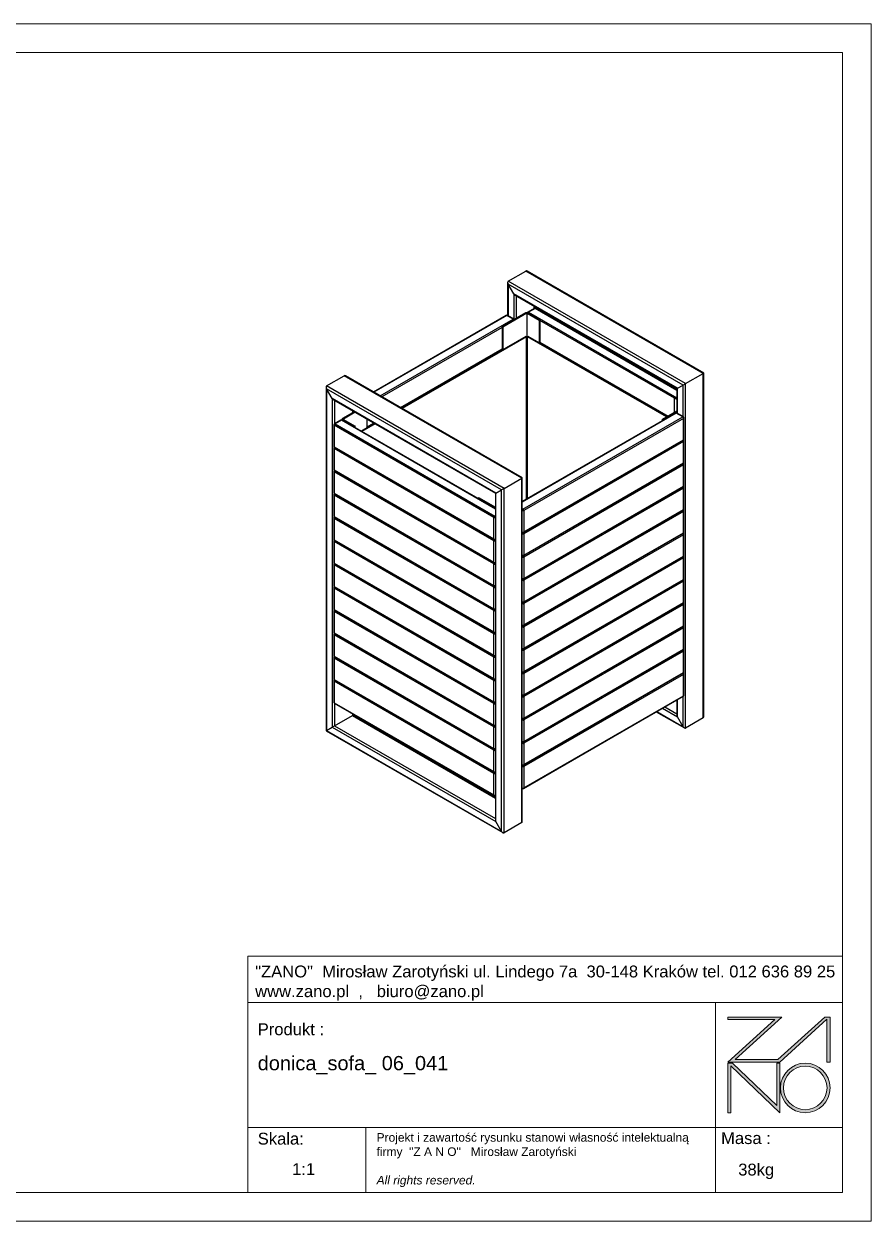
# Model space of a CAD drawing. Header units: millimetres. Extents: x -1540 to 4400, y -2095 to 2105.
# Drawn here: x 1430 to 4400, y -2095 to 2105 of the extents above; entities that cross this region are included whole.
import ezdxf

# ---------------------------------------------------------------- set-up
doc = ezdxf.new("R2010")
doc.units = ezdxf.units.MM
doc.layers.add('tabelka', color=155, linetype='Continuous')

# ---------------------------------------------------------------- blocks, each defined once
blk = doc.blocks.new('zano')
at = {"layer": 'Defpoints', "lineweight": 5}
for points in [[(6270.2, 3716.2), (6270.2, 3707.4), (6434.8, 3707.4), (6270.2, 3558.4), (6452.4, 3558.4), (6617.9, 3708.2), (6617.9, 3558.4), (6628.6, 3558.4), (6628.6, 3716.2), (6610.7, 3716.2), (6446.1, 3567.2), (6295.4, 3567.2), (6459.9, 3716.2), (6270.2, 3716.2), (6270.2, 3707.4)], [(6270.2, 3554.4), (6286.2, 3554.4), (6441.7, 3405.6), (6441.7, 3554.4), (6452.4, 3554.4), (6452.4, 3380.5), (6281, 3544.6), (6281, 3380.5), (6270.2, 3380.5)]]:
    blk.add_hatch(color=251, dxfattribs=at).paths.add_polyline_path(points)
h = blk.add_hatch(color=251, dxfattribs=at)
h.paths.add_polyline_path([(6454.7, 3467.4, 1), (6628.6, 3467.4, 1)])
h.paths.add_polyline_path([(6617.9, 3467.4, -1), (6465.4, 3467.4, -1)], flags=16)
at = {"layer": 'Defpoints', "color": 251, "lineweight": 5}
blk.add_lwpolyline([(6434.8, 3707.4), (6270.2, 3558.4), (6452.4, 3558.4), (6617.9, 3708.2), (6617.9, 3558.4), (6628.6, 3558.4), (6628.6, 3716.2), (6610.7, 3716.2), (6446.1, 3567.2), (6295.4, 3567.2), (6459.9, 3716.2), (6270.2, 3716.2), (6270.2, 3707.4), (6432.1, 3707.4)], dxfattribs=at)
for points in [[(6270.2, 3716.2), (6270.2, 3707.4), (6434.8, 3707.4), (6270.2, 3558.4), (6452.4, 3558.4), (6617.9, 3708.2), (6617.9, 3558.4), (6628.6, 3558.4), (6628.6, 3716.2), (6610.7, 3716.2), (6446.1, 3567.2), (6295.4, 3567.2), (6459.9, 3716.2), (6270.2, 3716.2), (6270.2, 3707.4)], [(6270.2, 3554.4), (6286.2, 3554.4), (6441.7, 3405.6), (6441.7, 3554.4), (6452.4, 3554.4), (6452.4, 3380.5), (6281, 3544.6), (6281, 3380.5), (6270.2, 3380.5)]]:
    blk.add_lwpolyline(points, close=True, dxfattribs=at)
for radius in [87, 76.3]:
    blk.add_circle((6541.7, 3467.4), radius, dxfattribs=at)
blk = doc.blocks.new('TABELA')
at = {"layer": 'tabelka', "lineweight": 5}
for p, q in [((4587.4, 3929.4), (6672.4, 3929.4)), ((4587.4, 3767.6), (4587.4, 3929.4)), ((4587.4, 3929.4), (6672.4, 3929.4)), ((6226.5, 3767.6), (6226.5, 3329)), ((4587.4, 3329), (6672.4, 3329)), ((5001.6, 3329), (5001.6, 3100.4)), ((6226.5, 3329), (6226.5, 3100.4))]:
    blk.add_line(p, q, dxfattribs=at)
blk.add_lwpolyline([(4587.4, 3767.6), (6672.4, 3767.6), (6672.4, 3100.4), (4587.4, 3100.4)], close=True, dxfattribs=at)
blk.add_blockref('zano', (0, 0))
at = {"layer": 'tabelka', "lineweight": 5, "attachment_point": 1}
for s, insert, char_height, width in [('{\\fArial|b0|i0|c238|p34;"ZANO"  Mirosław Zarotyński ul. Lindego 7a  30-148 Kraków tel. 012 636 89 25\\Pwww.zano.pl  ,   biuro@zano.pl}', (4613, 3896.9), 41.595, 2040.38), ('{\\fArial|b0|i0|c238|p34;Produkt : }', (4622, 3694.1), 41.595, 265.273), ('{\\fArial|b0|i0|c238|p34;donica_sofa_ 06_041}', (4622, 3579.5), 50, 927.675), ('{\\fArial|b0|i0|c238|p34;Skala: }', (4622, 3310.3), 41.595, 191.675), ('{\\fArial|b0|i0|c238|p34;Masa :}', (6246.7, 3312.2), 41.595, 200.457), ('{\\fArial|b0|i0|c238|p34;1:1}', (4742.5, 3203.5), 41.595, 42.482), ('{\\fArial|b0|i0|c238|p34;38kg}', (6306.7, 3201.8), 41.595, 42.482)]:
    blk.add_mtext(s, dxfattribs=dict(at, insert=insert, char_height=char_height, width=width))
at = {"layer": 'tabelka', "color": 1, "lineweight": 5, "insert": (5038.9, 3308.9), "char_height": 30, "width": 1186.12, "attachment_point": 1}
blk.add_mtext('{\\fArial|b0|i0|c0|p34;Projekt i zawartość rysunku stanowi własność intelektualną firmy \\fArial|b0|i0|c238|p34; "Z A N O"   Mirosław Zarotyński\\fArial|b0|i1|c238|p34;\\P\\PAll rights reserved.}', dxfattribs=at)
blk = doc.blocks.new('izometria')
for p, q in [((854.2, 1161.8), (885.3, 1179.7)), ((1196.4, 1000.1), (885.3, 1179.7)), ((1197.3, 1000.6), (887.4, 1179.5)), ((853.3, 1159.8), (853.3, 1101.7)), ((1165.3, 982.2), (854.2, 1161.8)), ((1161.1, 979.7), (854.2, 1156.9)), ((864.1, 1139.7), (854.2, 1156.9)), ((854.2, 1156.9), (854.2, 1101.2)), ((1151.2, 974), (864.1, 1139.7)), ((864.1, 1139.7), (864.1, 1095.5)), ((866.2, 1137.5), (1150.3, 973.5)), ((868.3, 1136.3), (868.3, 1096.5)), ((900.5, 1114.1), (889.2, 1107.6)), ((901.5, 1114), (890.2, 1107.5)), ((899.4, 1118.3), (899.4, 1113.5)), ((900.3, 1114), (900.3, 1117.8)), ((1150.3, 970.4), (901.5, 1114)), ((1150.3, 971.1), (902.5, 1114.1)), ((851, 1101.9), (618.3, 967.5)), ((852, 1101.8), (618.9, 967.2)), ((630.2, 960.6), (863.4, 1095.2)), ((885.5, 1106.4), (843.6, 1082.2)), ((886.9, 1105.6), (845, 1081.4)), ((863.4, 1095.2), (852, 1101.8)), ((864.4, 1095.3), (853, 1101.9)), ((886.9, 1105.6), (885.5, 1106.4)), ((886.9, 1105.6), (886.9, 779.7)), ((887.9, 1105.6), (889.3, 1106.4)), ((887.9, 1105.6), (908.6, 1093.6)), ((887.9, 780.3), (887.9, 1105.6)), ((889.3, 1106.4), (910, 1094.4)), ((890.2, 1107.5), (1150.3, 957.4)), ((910, 1094.4), (908.6, 1093.6)), ((908.6, 1093.6), (908.6, 1054)), ((910, 1094.4), (910, 1053.2)), ((1146.2, 956.5), (910, 1092.8)), ((843.6, 1080.5), (633, 959)), ((843.6, 1082.2), (845, 1081.4)), ((843.6, 1082.2), (843.6, 1040.9)), ((845, 1081.4), (845, 1041.8)), ((885.3, 1065.1), (667.3, 939.2)), ((886.4, 1064.5), (668.4, 938.6)), ((886.4, 1064.5), (885.3, 1065.1)), ((886.4, 779.4), (886.4, 1064.5)), ((888.4, 1064.5), (889.5, 1065.1)), ((1132.1, 923.8), (888.4, 1064.5)), ((888.4, 780.5), (888.4, 1064.5)), ((1133.1, 924.4), (889.5, 1065.1)), ((910, 1055.2), (1134.9, 925.4)), ((910, 1054.6), (1134.3, 925.1)), ((665.6, 940.2), (843.6, 1043)), ((666.1, 939.9), (843.6, 1042.3)), ((536, 978.1), (567.1, 996.1)), ((878.2, 816.4), (567.1, 996.1)), ((879.1, 817), (569.2, 995.8)), ((1165.3, 982.2), (1196.4, 1000.1)), ((1196.4, 395.9), (1196.4, 1000.1)), ((1197.3, 397.8), (1197.3, 1000.6)), ((535.1, 976.2), (535.1, 373.3)), ((847.1, 798.5), (536, 978.1)), ((842.9, 796), (536, 973.2)), ((545.9, 956.1), (536, 973.2)), ((536, 973.2), (536, 373.9)), ((1150.3, 973.5), (1150.3, 930.3)), ((1151.2, 974), (1161.1, 979.7)), ((1151.2, 929.8), (1151.2, 974)), ((1161.1, 924.1), (1161.1, 979.7)), ((1165.3, 377.9), (1165.3, 982.2)), ((833, 790.3), (545.9, 956.1)), ((545.9, 956.1), (545.9, 379.6)), ((548, 953.8), (832.1, 789.8)), ((550.1, 952.6), (550.1, 911.8)), ((1146.2, 956.5), (1147.6, 957.3)), ((1150.3, 954.1), (1146.2, 956.5)), ((1146.2, 932), (1146.2, 956.5)), ((1150.3, 955.7), (1147.6, 957.3)), ((584.6, 932.7), (564.1, 920.8)), ((586, 931.9), (565.5, 920)), ((581.2, 934.6), (581.2, 930.7)), ((582.1, 931.2), (582.1, 934.1)), ((1148, 930.4), (879.1, 775.2)), ((1149, 930.3), (879.1, 774.5)), ((1125, 919.7), (1150.3, 934.3)), ((1126.4, 918.9), (1150.3, 932.7)), ((1160.3, 923.8), (1149, 930.3)), ((1161.3, 923.9), (1150, 930.4)), ((548.8, 909.9), (548.8, 872.4)), ((829.4, 747.5), (549.4, 909.1)), ((549.4, 909.1), (549.4, 871.5)), ((561.1, 918.2), (549.8, 911.6)), ((562.1, 918.1), (550.8, 911.5)), ((550.8, 911.5), (830.8, 749.9)), ((832.1, 762.2), (562.1, 918.1)), ((832.1, 762.9), (563.1, 918.2)), ((563.3, 919.7), (563.3, 918.1)), ((565.5, 920), (564.1, 920.8)), ((565.5, 919.4), (564.1, 918.6)), ((564.1, 918.6), (584.8, 906.7)), ((564.1, 918.6), (564.1, 917.6)), ((565.5, 919.4), (565.5, 920)), ((565.5, 919.4), (586.2, 907.5)), ((586.2, 907.5), (584.8, 906.7)), ((584.8, 905.7), (584.8, 906.7)), ((586.2, 904.9), (586.2, 907.5)), ((620.3, 912.1), (597, 898.6)), ((621.4, 911.5), (598.1, 898)), ((607.4, 904.6), (607.4, 919.5)), ((607.4, 906.6), (618.5, 913.1)), ((607.4, 906), (619.1, 912.7)), ((880.3, 762.1), (1160.3, 923.8)), ((1161.8, 921.3), (881.7, 759.7)), ((1126.4, 918.9), (1125, 919.7)), ((1125, 917.1), (1125, 919.7)), ((1126.4, 917.9), (1126.4, 918.9)), ((1161.8, 883.8), (1161.8, 921.3)), ((1162.3, 884.6), (1162.3, 922.2)), ((881.3, 721.2), (1161.3, 882.9)), ((881.7, 722.1), (1161.8, 883.8)), ((548.8, 869.1), (548.8, 831.5)), ((549.4, 871.5), (829.4, 709.9)), ((829.4, 706.6), (549.4, 868.3)), ((549.4, 868.3), (549.4, 830.7)), ((549.8, 870.6), (829.8, 709)), ((1161.8, 880.5), (881.7, 718.9)), ((1161.8, 843), (1161.8, 880.5)), ((1162.3, 843.8), (1162.3, 881.3)), ((881.3, 680.4), (1161.3, 842)), ((881.7, 681.3), (1161.8, 843)), ((1162.3, 802.9), (1162.3, 840.5)), ((548.8, 828.3), (548.8, 790.7)), ((549.4, 830.7), (829.4, 669.1)), ((829.4, 665.8), (549.4, 827.4)), ((549.4, 827.4), (549.4, 789.9)), ((549.8, 829.8), (829.8, 668.1)), ((1161.8, 839.7), (881.7, 678)), ((1161.8, 802.1), (1161.8, 839.7)), ((847.1, 798.5), (878.2, 816.4)), ((847.1, 194.2), (847.1, 798.5)), ((878.2, 212.2), (878.2, 816.4)), ((879.1, 214.1), (879.1, 817)), ((881.3, 639.6), (1161.3, 801.2)), ((881.7, 640.5), (1161.8, 802.1)), ((1161.8, 798.9), (881.7, 637.2)), ((1161.8, 761.3), (1161.8, 798.9)), ((1162.3, 762.1), (1162.3, 799.7)), ((548.8, 787.4), (548.8, 749.9)), ((549.4, 789.9), (829.4, 628.2)), ((829.4, 625), (549.4, 786.6)), ((549.4, 786.6), (549.4, 749.1)), ((549.8, 789), (829.8, 627.3)), ((801.1, 781.7), (802.5, 782.6)), ((801.1, 781.7), (832.1, 763.9)), ((801.1, 780.8), (801.1, 781.7)), ((802.5, 782.6), (832.1, 765.5)), ((832.1, 789.8), (832.1, 216.8)), ((833, 790.3), (842.9, 796)), ((833, 213.8), (833, 790.3)), ((842.9, 196.7), (842.9, 796)), ((879.1, 762.9), (880.3, 762.1)), ((881.3, 598.7), (1161.3, 760.4)), ((881.7, 599.7), (1161.8, 761.3)), ((881.7, 759.7), (881.7, 722.1)), ((1161.8, 758), (881.7, 596.4)), ((1161.8, 720.5), (1161.8, 758)), ((1162.3, 721.3), (1162.3, 758.9)), ((548.8, 746.6), (548.8, 709)), ((549.4, 749.1), (829.4, 587.4)), ((829.4, 584.1), (549.4, 745.8)), ((549.4, 745.8), (549.4, 708.2)), ((549.8, 748.1), (829.8, 586.5)), ((829.4, 709.9), (829.4, 747.5)), ((830.8, 749.9), (832.1, 750.6)), ((879.1, 721.4), (879.3, 721.2)), ((881.3, 557.9), (1161.3, 719.6)), ((881.7, 558.8), (1161.8, 720.5)), ((881.7, 718.9), (881.7, 681.3)), ((1161.8, 717.2), (881.7, 555.6)), ((1161.8, 679.7), (1161.8, 717.2)), ((1162.3, 680.5), (1162.3, 718)), ((548.8, 705.8), (548.8, 668.2)), ((549.4, 708.2), (829.4, 546.6)), ((829.4, 543.3), (549.4, 705)), ((549.4, 705), (549.4, 667.4)), ((549.8, 707.3), (829.8, 545.7)), ((829.4, 669.1), (829.4, 706.6)), ((831.8, 709), (832.1, 709.1)), ((879.1, 680.5), (879.3, 680.4)), ((881.3, 517.1), (1161.3, 678.7)), ((881.7, 518), (1161.8, 679.7)), ((881.7, 678), (881.7, 640.5)), ((1161.8, 676.4), (881.7, 514.7)), ((1161.8, 638.8), (1161.8, 676.4)), ((1162.3, 639.6), (1162.3, 677.2)), ((548.8, 665), (548.8, 627.4)), ((549.4, 667.4), (829.4, 505.8)), ((829.4, 502.5), (549.4, 664.1)), ((549.4, 664.1), (549.4, 626.6)), ((549.8, 666.5), (829.8, 504.8)), ((829.4, 628.2), (829.4, 665.8)), ((831.8, 668.1), (832.1, 668.3)), ((879.1, 639.7), (879.3, 639.6)), ((881.3, 476.3), (1161.3, 637.9)), ((881.7, 477.2), (1161.8, 638.8)), ((881.7, 637.2), (881.7, 599.7)), ((1161.8, 635.6), (881.7, 473.9)), ((1161.8, 598), (1161.8, 635.6)), ((1162.3, 598.8), (1162.3, 636.4)), ((548.8, 624.1), (548.8, 586.6)), ((549.4, 626.6), (829.4, 464.9)), ((829.4, 461.7), (549.4, 623.3)), ((549.4, 623.3), (549.4, 585.7)), ((549.8, 625.7), (829.8, 464)), ((829.4, 587.4), (829.4, 625)), ((831.8, 627.3), (832.1, 627.5)), ((879.1, 598.9), (879.3, 598.7)), ((881.3, 435.4), (1161.3, 597.1)), ((881.7, 436.3), (1161.8, 598)), ((881.7, 596.4), (881.7, 558.8)), ((1161.8, 594.7), (881.7, 433.1)), ((1161.8, 557.2), (1161.8, 594.7)), ((1162.3, 558), (1162.3, 595.5)), ((548.8, 583.3), (548.8, 545.7)), ((549.4, 585.7), (829.4, 424.1)), ((829.4, 420.8), (549.4, 582.5)), ((549.4, 582.5), (549.4, 544.9)), ((549.8, 584.8), (829.8, 423.2)), ((829.4, 546.6), (829.4, 584.1)), ((831.8, 586.5), (832.1, 586.6)), ((879.1, 558.1), (879.3, 557.9)), ((881.3, 394.6), (1161.3, 556.3)), ((881.7, 395.5), (1161.8, 557.2)), ((881.7, 555.6), (881.7, 518)), ((1161.8, 553.9), (881.7, 392.3)), ((1161.8, 516.3), (1161.8, 553.9)), ((1162.3, 517.2), (1162.3, 554.7)), ((548.8, 542.5), (548.8, 504.9)), ((549.4, 544.9), (829.4, 383.3)), ((829.4, 380), (549.4, 541.7)), ((549.4, 541.7), (549.4, 504.1)), ((549.8, 544), (829.8, 382.4)), ((829.4, 505.8), (829.4, 543.3)), ((831.8, 545.7), (832.1, 545.8)), ((549.4, 504.1), (829.4, 342.4)), ((831.8, 504.8), (832.1, 505)), ((879.1, 517.2), (879.3, 517.1)), ((881.3, 353.8), (1161.3, 515.4)), ((881.7, 354.7), (1161.8, 516.3)), ((881.7, 514.7), (881.7, 477.2)), ((1161.8, 513.1), (881.7, 351.4)), ((1161.8, 475.5), (1161.8, 513.1)), ((1162.3, 476.3), (1162.3, 513.9)), ((548.8, 501.6), (548.8, 464.1)), ((829.4, 339.2), (549.4, 500.8)), ((549.4, 500.8), (549.4, 463.3)), ((549.8, 503.2), (829.8, 341.5)), ((829.4, 464.9), (829.4, 502.5)), ((549.4, 463.3), (829.4, 301.6)), ((549.8, 462.4), (829.8, 300.7)), ((831.8, 464), (832.1, 464.2)), ((879.1, 476.4), (879.3, 476.3)), ((881.3, 313), (1161.3, 474.6)), ((881.7, 313.9), (1161.8, 475.5)), ((881.7, 473.9), (881.7, 436.3)), ((1161.8, 472.2), (881.7, 310.6)), ((1161.8, 434.7), (1161.8, 472.2)), ((1162.3, 435.5), (1162.3, 473.1)), ((548.8, 460.8), (548.8, 423.3)), ((829.4, 298.4), (549.4, 460)), ((549.4, 460), (549.4, 422.4)), ((829.4, 424.1), (829.4, 461.7)), ((549.4, 422.4), (829.4, 260.8)), ((549.8, 421.5), (829.8, 259.9)), ((550.1, 421.4), (550.1, 382)), ((829.4, 383.3), (829.4, 420.8)), ((831.8, 423.2), (832.1, 423.3)), ((879.1, 435.6), (879.3, 435.4)), ((881.3, 272.1), (1161.3, 433.8)), ((881.7, 273), (1161.8, 434.7)), ((881.7, 433.1), (881.7, 395.5)), ((1150.3, 427.4), (1150.3, 400.5)), ((1151.2, 397.5), (1151.2, 427.9)), ((1161.1, 380.4), (1161.1, 433.6)), ((550.1, 382), (581.2, 400)), ((581.2, 403.4), (581.2, 400)), ((581.2, 400), (832.1, 255.2)), ((582.1, 400.5), (582.1, 402.9)), ((832.1, 256.2), (582.1, 400.5)), ((1114.1, 406.5), (1163.2, 378.1)), ((1115, 407), (1161.1, 380.4)), ((1124.9, 412.7), (1151.2, 397.5)), ((1129.1, 415.2), (1150.3, 402.9)), ((536, 373.9), (545.9, 379.6)), ((545.9, 379.6), (833, 213.8)), ((550.1, 382), (832.1, 219.2)), ((829.4, 342.4), (829.4, 380)), ((831.8, 382.4), (832.1, 382.5)), ((879.1, 394.7), (879.3, 394.6)), ((881.7, 392.3), (881.7, 354.7)), ((1161.1, 380.4), (1151.2, 397.5)), ((1196.4, 395.9), (1165.3, 377.9)), ((535.1, 373.3), (845, 194.5)), ((536, 373.9), (842.9, 196.7)), ((829.4, 301.6), (829.4, 339.2)), ((831.8, 341.5), (832.1, 341.7)), ((879.1, 353.9), (879.3, 353.8)), ((881.7, 351.4), (881.7, 313.9)), ((829.4, 260.8), (829.4, 298.4)), ((831.8, 300.7), (832.1, 300.8)), ((879.1, 313.1), (879.3, 313)), ((881.7, 310.6), (881.7, 273)), ((831.8, 259.9), (832.1, 260)), ((879.1, 272.3), (879.3, 272.1)), ((842.9, 196.7), (833, 213.8)), ((878.2, 212.2), (847.1, 194.2))]:
    blk.add_line(p, q)
at = {"flags": 128}
for points in [[(584.3, 932.5), (584.1, 932.9), (584, 933)], [(879.1, 721.5), (879.2, 721.4), (879.3, 721.2), (879.3, 721.2)], [(879.1, 680.6), (879.2, 680.5), (879.3, 680.4), (879.3, 680.4)], [(879.1, 639.8), (879.2, 639.7), (879.3, 639.6), (879.3, 639.6)], [(879.1, 599), (879.2, 598.9), (879.3, 598.7), (879.3, 598.7)], [(879.1, 558.1), (879.2, 558.1), (879.3, 557.9), (879.3, 557.9)], [(879.1, 517.3), (879.2, 517.2), (879.3, 517.1), (879.3, 517.1)], [(879.1, 476.5), (879.2, 476.4), (879.3, 476.3), (879.3, 476.3)], [(879.1, 435.7), (879.2, 435.6), (879.3, 435.4), (879.3, 435.4)], [(879.1, 394.8), (879.2, 394.8), (879.3, 394.6), (879.3, 394.6)], [(879.1, 354), (879.2, 353.9), (879.3, 353.8), (879.3, 353.8)], [(879.1, 313.2), (879.2, 313.1), (879.3, 313), (879.3, 313)], [(879.1, 272.4), (879.2, 272.3), (879.3, 272.1), (879.3, 272.1)]]:
    blk.add_lwpolyline(points, dxfattribs=at)
for centre, radius, start, end in [((901.5, 1112.4), 2, 60.0027, 119.9973), ((901, 1113.2), 1.01, 54.3853, 114.3043), ((902.1, 1113.2), 1.01, 65.695, 125.6151), ((852, 1100.1), 2, 60.0027, 119.9973), ((851.5, 1101), 1.01, 54.3846, 114.305), ((852.6, 1101), 1.01, 65.6947, 125.6154), ((863.9, 1094.4), 1.01, 65.6947, 125.6154), ((861.8, 1092.8), 2.89, 28.8567, 58.0446), ((863.4, 1093.6), 2, 30.0039, 60.0027), ((887.4, 1102.6), 4.21, 62.6097, 117.3903), ((887.4, 1104.5), 1.13, 62.61, 117.3903), ((890.2, 1105.9), 2, 119.9973, 154.4118), ((889.6, 1106.7), 1.01, 54.3853, 114.3043), ((891.8, 1105), 2.91, 122.0631, 151.0883), ((585.1, 931), 3.16, 126.7371, 160.371), ((1149, 928.7), 2, 60.0027, 119.9973), ((1148.4, 929.5), 1.01, 54.3846, 114.305), ((1149.6, 929.5), 1.01, 65.6947, 125.6154), ((550.8, 909.9), 2, 119.9973, 180), ((549.8, 910), 1.01, 185.6941, 245.6251), ((552.5, 909), 3.07, 122.6055, 177.394), ((550.2, 910.7), 1.01, 54.3853, 114.3043), ((562.1, 916.4), 2, 60.0027, 119.9973), ((561.5, 917.3), 1.01, 54.3853, 114.3043), ((562.7, 917.3), 1.01, 65.6963, 125.6146), ((564.5, 919.7), 1.19, 110.7824, 249.2187), ((565.6, 919.7), 0.322, 110.787, 249.213), ((1160.9, 923), 1.01, 65.6947, 125.6154), ((1158.7, 921.2), 3.07, 2.606, 57.394), ((1160.3, 922.2), 2, 0, 60.0027), ((1161.3, 922.3), 1.01, 294.3757, 354.3033), ((1158.7, 880.4), 3.1, 2.6951, 45.3678), ((1160.3, 884.6), 2, 299.9973, 0), ((1160.9, 883.6), 0.918, 302.453, 8.8594), ((1160.3, 881.3), 2, 0, 54.74), ((1161.3, 884.7), 1.01, 294.3757, 354.3033), ((550.8, 872.4), 2, 180, 240.0027), ((549.8, 872.5), 1.01, 185.6941, 245.6251), ((550.8, 869.1), 2, 125.26, 180), ((549.8, 869.2), 1.01, 185.6941, 245.6251), ((550.3, 871.4), 0.944, 172.1857, 236.5032), ((552.6, 868.1), 3.15, 135.0132, 176.9229), ((1161.3, 881.4), 1.01, 294.3757, 354.3033), ((1158.7, 839.5), 3.1, 2.6952, 45.3677), ((1160.3, 843.8), 2, 299.9973, 0), ((1160.8, 842.8), 0.959, 304.0586, 7.2539), ((1160.3, 840.5), 2, 0, 54.74), ((1161.3, 843.9), 1.01, 294.3757, 354.3033), ((1161.3, 840.6), 1.01, 294.3757, 354.3033), ((550.8, 831.5), 2, 180, 240.0027), ((549.8, 831.6), 1.01, 185.6941, 245.6251), ((550.8, 828.3), 2, 125.26, 180), ((549.8, 828.4), 1.01, 185.6941, 245.6251), ((550.4, 830.6), 0.986, 173.7029, 234.986), ((552.6, 827.3), 3.15, 135.0132, 176.9229), ((1158.7, 798.7), 3.1, 2.6952, 45.3675), ((1160.3, 802.9), 2, 299.9973, 0), ((1160.8, 802), 0.959, 304.0584, 7.254), ((1160.3, 799.7), 2, 0, 54.74), ((1161.3, 803), 1.01, 294.3757, 354.3033), ((1161.3, 799.8), 1.01, 294.3757, 354.3033), ((550.8, 790.7), 2, 180, 240.0027), ((549.8, 790.8), 1.01, 185.6941, 245.6251), ((550.8, 787.4), 2, 125.26, 180), ((549.8, 787.5), 1.01, 185.6941, 245.6251), ((550.4, 789.8), 0.986, 173.7028, 234.9862), ((552.6, 786.4), 3.15, 135.0146, 176.9216), ((882, 759.6), 3.08, 122.6825, 160.6241), ((880.3, 762.5), 3.11, 246.6314, 297.1734), ((878.7, 759.6), 3.07, 2.606, 57.394), ((1158.7, 757.9), 3.1, 2.6952, 45.3675), ((1160.3, 762.1), 2, 299.9973, 0), ((1160.8, 761.2), 0.937, 303.2396, 8.0729), ((1160.3, 758.9), 2, 0, 54.74), ((1161.3, 762.2), 1.01, 294.3757, 354.3033), ((1161.3, 759), 1.01, 294.3757, 354.3033), ((550.8, 749.9), 2, 180, 240.0027), ((549.8, 750), 1.01, 185.6941, 245.6251), ((550.8, 746.6), 2, 125.26, 180), ((549.8, 746.7), 1.01, 185.6941, 245.6251), ((550.4, 748.9), 0.964, 172.9287, 235.7603), ((552.6, 745.6), 3.15, 135.0146, 176.9216), ((832.5, 747.3), 3.07, 122.6055, 177.394), ((830.8, 750.2), 3.11, 242.8272, 293.367), ((829.2, 747.3), 3.08, 19.3757, 57.3181), ((880.3, 724.9), 3.11, 246.6314, 297.1734), ((882.2, 718.6), 3.32, 133.8284, 159.8008), ((880.3, 721.6), 3.11, 246.6314, 297.1734), ((880.3, 723), 2, 240.0027, 299.9973), ((878.6, 718.7), 3.1, 2.6828, 47.1583), ((880.8, 722), 0.918, 302.453, 8.8594), ((1158.7, 717.1), 3.1, 2.6952, 45.3676), ((1160.3, 721.3), 2, 299.9973, 0), ((1160.8, 720.4), 0.948, 303.6447, 7.6678), ((1160.3, 718), 2, 0, 54.74), ((1161.3, 721.4), 1.01, 294.3757, 354.3033), ((1161.3, 718.1), 1.01, 294.3757, 354.3033), ((550.8, 709), 2, 180, 240.0027), ((549.8, 709.1), 1.01, 185.6941, 245.6251), ((550.8, 705.8), 2, 125.26, 180), ((549.8, 705.9), 1.01, 185.6941, 245.6251), ((550.4, 708.1), 0.975, 173.3117, 235.3772), ((552.6, 704.8), 3.15, 135.0142, 176.9219), ((830.8, 712.7), 3.11, 242.8272, 293.367), ((830.4, 709.8), 0.944, 172.1857, 236.5032), ((832.6, 706.5), 3.15, 133.2043, 176.9537), ((830.8, 709.4), 3.11, 242.8272, 293.367), ((830.8, 710.7), 2, 240.0027, 299.9973), ((829, 706.4), 3.31, 20.1415, 46.2301), ((831.5, 709.6), 0.71, 300.3129, 327.8563), ((880.3, 684.1), 3.11, 246.6314, 297.1734), ((882.2, 677.8), 3.32, 133.8284, 159.8008), ((880.3, 680.8), 3.11, 246.6314, 297.1734), ((880.3, 682.1), 2, 240.0027, 299.9973), ((878.6, 677.9), 3.1, 2.6829, 47.1582), ((880.8, 681.2), 0.959, 304.0586, 7.2539), ((1158.7, 676.2), 3.1, 2.6952, 45.3676), ((1160.3, 680.5), 2, 299.9973, 0), ((1160.8, 679.5), 0.943, 303.441, 7.8714), ((1160.3, 677.2), 2, 0, 54.74), ((1161.3, 680.6), 1.01, 294.3757, 354.3033), ((1161.3, 677.3), 1.01, 294.3757, 354.3033), ((550.8, 668.2), 2, 180, 240.0027), ((549.8, 668.3), 1.01, 185.6941, 245.6251), ((550.8, 665), 2, 125.26, 180), ((549.8, 665.1), 1.01, 185.6941, 245.6251), ((550.4, 667.3), 0.969, 173.1192, 235.5698), ((552.6, 664), 3.15, 135.0139, 176.9223), ((830.8, 671.8), 3.11, 242.8272, 293.367), ((830.4, 669), 0.986, 173.7029, 234.986), ((832.6, 665.6), 3.15, 133.2043, 176.9537), ((830.8, 668.6), 3.11, 242.8272, 293.367), ((830.8, 669.9), 2, 240.0027, 299.9973), ((829, 665.5), 3.31, 20.1415, 46.2301), ((831.3, 669), 1.01, 304.4454, 323.7267), ((880.3, 643.3), 3.11, 246.6314, 297.1734), ((882.2, 636.9), 3.32, 133.8289, 159.8003), ((880.3, 640), 3.11, 246.6314, 297.1734), ((880.3, 641.3), 2, 240.0027, 299.9973), ((878.6, 637.1), 3.1, 2.6828, 47.158), ((880.8, 640.4), 0.959, 304.0584, 7.254), ((1158.7, 635.4), 3.1, 2.695, 45.3678), ((1160.3, 639.6), 2, 299.9973, 0), ((1160.8, 638.7), 0.937, 303.2396, 8.0729), ((1160.3, 636.4), 2, 0, 54.74), ((1161.3, 639.7), 1.01, 294.3757, 354.3033), ((1161.3, 636.5), 1.01, 294.3757, 354.3033), ((550.8, 627.4), 2, 180, 240.0027), ((549.8, 627.5), 1.01, 185.6941, 245.6251), ((550.8, 624.1), 2, 125.26, 180), ((549.8, 624.2), 1.01, 185.6941, 245.6251), ((550.4, 626.5), 0.964, 172.9287, 235.7603), ((552.6, 623.1), 3.15, 135.0132, 176.9229), ((830.8, 631), 3.11, 242.8272, 293.367), ((830.4, 628.1), 0.986, 173.7028, 234.9862), ((832.6, 624.8), 3.15, 133.2049, 176.9532), ((830.8, 627.7), 3.11, 242.8272, 293.367), ((830.8, 629.1), 2, 240.0027, 299.9973), ((829, 624.7), 3.31, 20.1422, 46.2294), ((831.3, 628.2), 1.01, 304.4454, 323.7267), ((880.3, 602.4), 3.11, 246.6314, 297.1734), ((882.2, 596.1), 3.32, 133.8279, 159.8013), ((880.3, 599.2), 3.11, 246.6314, 297.1734), ((880.3, 600.5), 2, 240.0027, 299.9973), ((878.6, 596.2), 3.1, 2.6827, 47.1583), ((880.8, 599.5), 0.937, 303.2396, 8.0729), ((1158.7, 594.6), 3.1, 2.6952, 45.3677), ((1160.3, 598.8), 2, 299.9973, 0), ((1160.8, 597.9), 0.959, 304.0586, 7.2539), ((1160.3, 595.5), 2, 0, 54.74), ((1161.3, 598.9), 1.01, 294.3757, 354.3033), ((1161.3, 595.6), 1.01, 294.3757, 354.3033), ((550.8, 586.6), 2, 180, 240.0027), ((549.8, 586.7), 1.01, 185.6941, 245.6251), ((550.8, 583.3), 2, 125.26, 180), ((549.8, 583.4), 1.01, 185.6941, 245.6251), ((550.4, 585.6), 0.986, 173.7029, 234.986), ((552.6, 582.3), 3.15, 135.0132, 176.9229), ((830.8, 590.2), 3.11, 242.8272, 293.367), ((830.4, 587.3), 0.964, 172.9287, 235.7603), ((832.6, 584), 3.15, 133.2042, 176.9538), ((830.8, 586.9), 3.11, 242.8272, 293.367), ((830.8, 588.2), 2, 240.0027, 299.9973), ((829, 583.9), 3.31, 20.1412, 46.2304), ((831.4, 587.2), 0.819, 302.177, 325.9951), ((830.8, 549.4), 3.11, 242.8272, 293.367), ((830.4, 546.5), 0.975, 173.3117, 235.3772), ((880.3, 561.6), 3.11, 246.6314, 297.1734), ((882.2, 555.3), 3.32, 133.8283, 159.8009), ((880.3, 558.3), 3.11, 246.6314, 297.1734), ((880.3, 559.6), 2, 240.0027, 299.9973), ((878.6, 555.4), 3.1, 2.6828, 47.1582), ((880.8, 558.7), 0.948, 303.6447, 7.6678), ((1158.7, 553.8), 3.1, 2.6953, 45.3673), ((1160.3, 558), 2, 299.9973, 0), ((1160.8, 557), 0.959, 304.0582, 7.2542), ((1160.3, 554.7), 2, 0, 54.74), ((1161.3, 558.1), 1.01, 294.3757, 354.3033), ((1161.3, 554.8), 1.01, 294.3757, 354.3033), ((550.8, 545.7), 2, 180, 240.0027), ((549.8, 545.8), 1.01, 185.6941, 245.6251), ((550.8, 542.5), 2, 125.26, 180), ((549.8, 542.6), 1.01, 185.6941, 245.6251), ((550.4, 544.8), 0.986, 173.7026, 234.9863), ((552.6, 541.5), 3.15, 135.0133, 176.923), ((832.6, 543.1), 3.15, 133.2044, 176.9536), ((830.8, 546.1), 3.11, 242.8272, 293.367), ((830.8, 547.4), 2, 240.0027, 299.9973), ((829, 543.1), 3.31, 20.1416, 46.2301), ((831.3, 546.4), 0.899, 303.2533, 324.9185), ((550.8, 504.9), 2, 180, 240.0027), ((549.8, 505), 1.01, 185.6941, 245.6251), ((550.3, 504), 0.944, 172.1857, 236.5032), ((830.8, 508.5), 3.11, 242.8272, 293.367), ((830.4, 505.6), 0.969, 173.1192, 235.5698), ((832.6, 502.3), 3.15, 133.2044, 176.9536), ((830.8, 506.6), 2, 240.0027, 299.9973), ((829, 502.2), 3.31, 20.1416, 46.2301), ((831.4, 505.6), 0.856, 302.7017, 325.4697), ((880.3, 520.8), 3.11, 246.6314, 297.1734), ((882.2, 514.5), 3.32, 133.8283, 159.8009), ((880.3, 517.5), 3.11, 246.6314, 297.1734), ((880.3, 518.8), 2, 240.0027, 299.9973), ((878.6, 514.6), 3.1, 2.6828, 47.1582), ((880.8, 517.9), 0.943, 303.441, 7.8714), ((1158.7, 512.9), 3.1, 2.6953, 45.3673), ((1160.3, 517.2), 2, 299.9973, 360), ((1160.9, 516.2), 0.918, 302.453, 8.8594), ((1160.3, 513.9), 2, 0, 54.74), ((1161.3, 517.3), 1.01, 294.3757, 354.3033), ((1161.3, 514), 1.01, 294.3757, 354.3033), ((550.8, 501.6), 2, 125.26, 180), ((549.8, 501.7), 1.01, 185.6941, 245.6251), ((552.6, 500.7), 3.15, 135.0159, 176.9204), ((830.8, 505.3), 3.11, 242.8272, 293.367), ((550.8, 464.1), 2, 180, 240.0027), ((549.8, 464.2), 1.01, 185.6941, 245.6251), ((550.8, 460.8), 2, 125.26, 180), ((550.4, 463.2), 0.986, 173.7019, 234.987), ((552.6, 459.8), 3.15, 135.0137, 176.9227), ((830.8, 467.7), 3.11, 242.8272, 293.367), ((830.4, 464.8), 0.964, 172.9287, 235.7603), ((832.6, 461.5), 3.15, 133.2043, 176.9537), ((830.8, 465.7), 2, 240.0027, 299.9973), ((829, 461.4), 3.31, 20.1412, 46.2304), ((831.4, 464.7), 0.819, 302.1775, 325.9932), ((880.3, 479.9), 3.11, 246.6314, 297.1734), ((882.2, 473.6), 3.32, 133.8281, 159.8011), ((880.3, 476.7), 3.11, 246.6314, 297.1734), ((880.3, 478), 2, 240.0027, 299.9973), ((878.6, 473.8), 3.1, 2.6827, 47.1583), ((880.8, 477), 0.937, 303.2396, 8.0729), ((1158.7, 472.1), 3.1, 2.6954, 45.3672), ((1160.3, 476.3), 2, 299.9973, 0), ((1160.8, 475.4), 0.959, 304.0571, 7.2553), ((1160.3, 473.1), 2, 0, 54.74), ((1161.3, 476.4), 1.01, 294.3757, 354.3033), ((1161.3, 473.2), 1.01, 294.3757, 354.3033), ((549.8, 460.9), 1.01, 185.6941, 245.6251), ((830.8, 464.4), 3.11, 242.8272, 293.367), ((550.8, 423.3), 2, 180, 240.0027), ((549.8, 423.4), 1.01, 185.6941, 245.6251), ((550.4, 422.3), 0.986, 173.7033, 234.9856), ((830.8, 426.9), 3.11, 242.8272, 293.367), ((830.4, 424), 0.986, 173.7029, 234.986), ((832.6, 420.7), 3.15, 133.2043, 176.9537), ((830.8, 423.6), 3.11, 242.8272, 293.367), ((830.8, 424.9), 2, 240.0027, 299.9973), ((829, 420.6), 3.31, 20.1415, 46.2301), ((831.3, 424), 1.01, 304.4454, 323.7267), ((880.3, 439.1), 3.11, 246.6314, 297.1734), ((882.2, 432.8), 3.32, 133.8284, 159.8008), ((880.3, 435.9), 3.11, 246.6314, 297.1734), ((880.3, 437.2), 2, 240.0027, 299.9973), ((878.6, 432.9), 3.1, 2.6829, 47.1582), ((880.8, 436.2), 0.959, 304.0586, 7.2539), ((1160.3, 435.5), 2, 299.9973, 0), ((1160.8, 434.6), 0.959, 304.0578, 7.2547), ((1161.3, 435.6), 1.01, 294.3757, 354.3033), ((830.8, 386), 3.11, 242.8272, 293.367), ((830.4, 383.2), 0.986, 173.7026, 234.9863), ((832.6, 379.8), 3.15, 133.2044, 176.9538), ((830.8, 382.8), 3.11, 242.8272, 293.367), ((830.8, 384.1), 2, 240.0027, 299.9973), ((829, 379.7), 3.31, 20.1419, 46.2297), ((831.3, 383.2), 1.01, 304.4454, 323.7267), ((880.3, 398.3), 3.11, 246.6314, 297.1734), ((882.2, 392), 3.32, 133.8284, 159.8008), ((880.3, 395), 3.11, 246.6314, 297.1734), ((880.3, 396.3), 2, 240.0027, 299.9973), ((878.6, 392.1), 3.1, 2.6829, 47.1578), ((880.8, 395.4), 0.959, 304.0582, 7.2542), ((830.8, 345.2), 3.11, 242.8272, 293.367), ((830.4, 342.3), 0.944, 172.1857, 236.5032), ((832.6, 339), 3.15, 133.2041, 176.9539), ((830.8, 342), 3.11, 242.8272, 293.367), ((830.8, 343.3), 2, 240.0027, 299.9973), ((829, 338.9), 3.31, 20.1409, 46.2307), ((831.5, 342.1), 0.71, 300.3117, 327.8604), ((880.3, 357.5), 3.11, 246.6314, 297.1734), ((882.2, 351.2), 3.32, 133.8275, 159.8017), ((880.3, 354.2), 3.11, 246.6314, 297.1734), ((880.3, 355.5), 2, 240.0027, 299.9973), ((878.6, 351.3), 3.1, 2.6826, 47.1584), ((880.8, 354.6), 0.918, 302.453, 8.8594), ((830.8, 304.4), 3.11, 242.8272, 293.367), ((830.4, 301.5), 0.986, 173.7019, 234.987), ((832.6, 298.2), 3.15, 133.2047, 176.9535), ((830.8, 301.1), 3.11, 242.8272, 293.367), ((830.8, 302.4), 2, 240.0027, 299.9973), ((829, 298.1), 3.31, 20.1419, 46.2297), ((831.3, 301.5), 1.01, 304.4446, 323.7246), ((880.3, 316.6), 3.11, 246.6314, 297.1734), ((882.2, 310.3), 3.32, 133.8287, 159.8005), ((880.3, 313.4), 3.11, 246.6314, 297.1734), ((880.3, 314.7), 2, 240.0027, 299.9973), ((878.6, 310.5), 3.1, 2.683, 47.1577), ((880.8, 313.7), 0.959, 304.0571, 7.2553), ((880.3, 275.8), 3.11, 246.6314, 297.1734), ((880.8, 272.9), 0.959, 304.0578, 7.2547), ((830.8, 263.6), 3.11, 242.8272, 293.367), ((830.4, 260.7), 0.986, 173.7033, 234.9856), ((830.8, 261.6), 2, 240.0027, 299.9973), ((831.3, 260.7), 1.01, 304.4431, 323.732), ((880.3, 273.9), 2, 240.0027, 299.9973)]:
    blk.add_arc(centre, radius, start, end)
for centre, major_axis, ratio, start_param, end_param in [((887.4, 1176.1), (-2.12, 3.67), 0.577335, 5.497828, 6.283145), ((887.4, 1176.1), (-2.12, 3.67), 0.577335, 5.497828, 6.283145), ((856.3, 1158.1), (-2.12, 3.67), 0.577335, 6.283145, 7.853941), ((856.3, 1158.1), (-2.12, 3.67), 0.577335, 6.283145, 7.853941), ((866.2, 1141), (-2.12, 3.67), 0.577335, 1.570756, 2.356235), ((866.2, 1141), (-2.12, 3.67), 0.577335, 1.570756, 2.356235), ((569.2, 992.4), (-2.12, 3.67), 0.577335, 5.497828, 6.283145), ((569.2, 992.4), (-2.12, 3.67), 0.577335, 5.497828, 6.283145), ((1194.3, 998.9), (3, 1.73), 0.00007, 6.283145, 7.068543), ((1194.3, 998.9), (3, 1.73), 0.00007, 0.000041, 0.785358), ((538.1, 974.4), (-2.12, 3.67), 0.577335, 6.283145, 7.853941), ((538.1, 974.4), (-2.12, 3.67), 0.577335, 6.283145, 7.853941), ((1153.3, 975.2), (3, 1.73), 0.00007, 2.356154, 3.141552), ((1153.3, 975.2), (3, 1.73), 0.00007, 2.356154, 3.141633), ((1163.2, 981), (3, 1.73), 0.00007, 0.785358, 2.356154), ((1163.2, 981), (3, 1.73), 0.00007, 0.785358, 2.356154), ((548, 957.3), (-2.12, 3.67), 0.577335, 1.570756, 2.356235), ((548, 957.3), (-2.12, 3.67), 0.577335, 1.570756, 2.356235), ((845, 797.3), (3, 1.73), 0.00007, 0.785358, 2.356154), ((845, 797.3), (3, 1.73), 0.00007, 0.785358, 2.356154), ((876.1, 815.2), (3, 1.73), 0.00007, 6.283145, 7.068543), ((876.1, 815.2), (3, 1.73), 0.00007, 0.000041, 0.785358), ((835.1, 791.5), (3, 1.73), 0.00007, 2.356154, 3.141552), ((835.1, 791.5), (3, 1.73), 0.00007, 2.356154, 3.141633), ((579.1, 398.8), (3, 1.73), 0.00007, 0.000041, 0.785358), ((579.1, 398.8), (3, 1.73), 0.00007, 6.283145, 7.068543), ((1153.3, 398.8), (-2.12, 3.67), 0.577335, 0.785358, 1.570756), ((1153.3, 398.8), (-2.12, 3.67), 0.577335, 0.785358, 1.570756), ((548, 380.8), (3, 1.73), 0.00007, 0.785358, 2.356154), ((548, 380.8), (3, 1.73), 0.00007, 0.785358, 2.356154), ((1163.2, 381.6), (-2.12, 3.67), 0.577335, 1.570756, 3.141552), ((1163.2, 381.6), (-2.12, 3.67), 0.577335, 1.570756, 3.141552), ((1194.3, 399.6), (-2.12, 3.67), 0.577335, 3.141552, 3.92695), ((1194.3, 399.6), (-2.12, 3.67), 0.577335, 3.141552, 3.92695), ((538.1, 375.1), (3, 1.73), 0.00007, 2.356154, 3.141633), ((538.1, 375.1), (3, 1.73), 0.00007, 2.356154, 3.141552), ((835.1, 215.1), (-2.12, 3.67), 0.577335, 0.785358, 1.570756), ((835.1, 215.1), (-2.12, 3.67), 0.577335, 0.785358, 1.570756), ((876.1, 215.9), (-2.12, 3.67), 0.577335, 3.141552, 3.92695), ((876.1, 215.9), (-2.12, 3.67), 0.577335, 3.141552, 3.92695), ((845, 197.9), (-2.12, 3.67), 0.577335, 1.570756, 3.141552), ((845, 197.9), (-2.12, 3.67), 0.577335, 1.570756, 3.141552)]:
    blk.add_ellipse(centre, major_axis=major_axis, ratio=ratio, start_param=start_param, end_param=end_param)

msp = doc.modelspace()

# ---------------------------------------------------------------- linework, layer by layer
at = {"layer": 'tabelka', "lineweight": 5}
for points in [[(-1540.05, 2105.35), (4399.95, 2105.35), (4399.95, -2094.65), (-1540.05, -2094.65)], [(-1440.05, 2005.35), (4299.95, 2005.35), (4299.95, -1994.65), (-1440.05, -1994.65)]]:
    msp.add_lwpolyline(points, close=True, dxfattribs=at)

# ---------------------------------------------------------------- block references
at = {"xscale": 2, "yscale": 2, "zscale": 2}
msp.add_blockref('izometria', (1418.92, -1120.97), dxfattribs=at)
msp.add_blockref('TABELA', (-2372.43, -5095.05))

doc.saveas('drawing.dxf')
